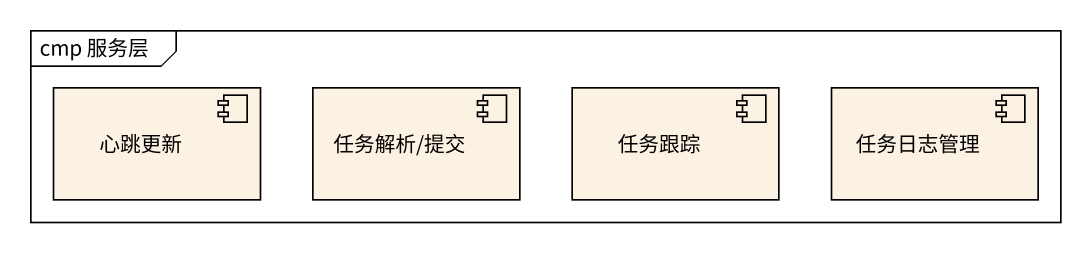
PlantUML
@startuml
mainframe cmp 服务层
component 心跳更新
component "任务解析/提交" as 任务解析_提交
component 任务跟踪
component 任务日志管理
@enduml
